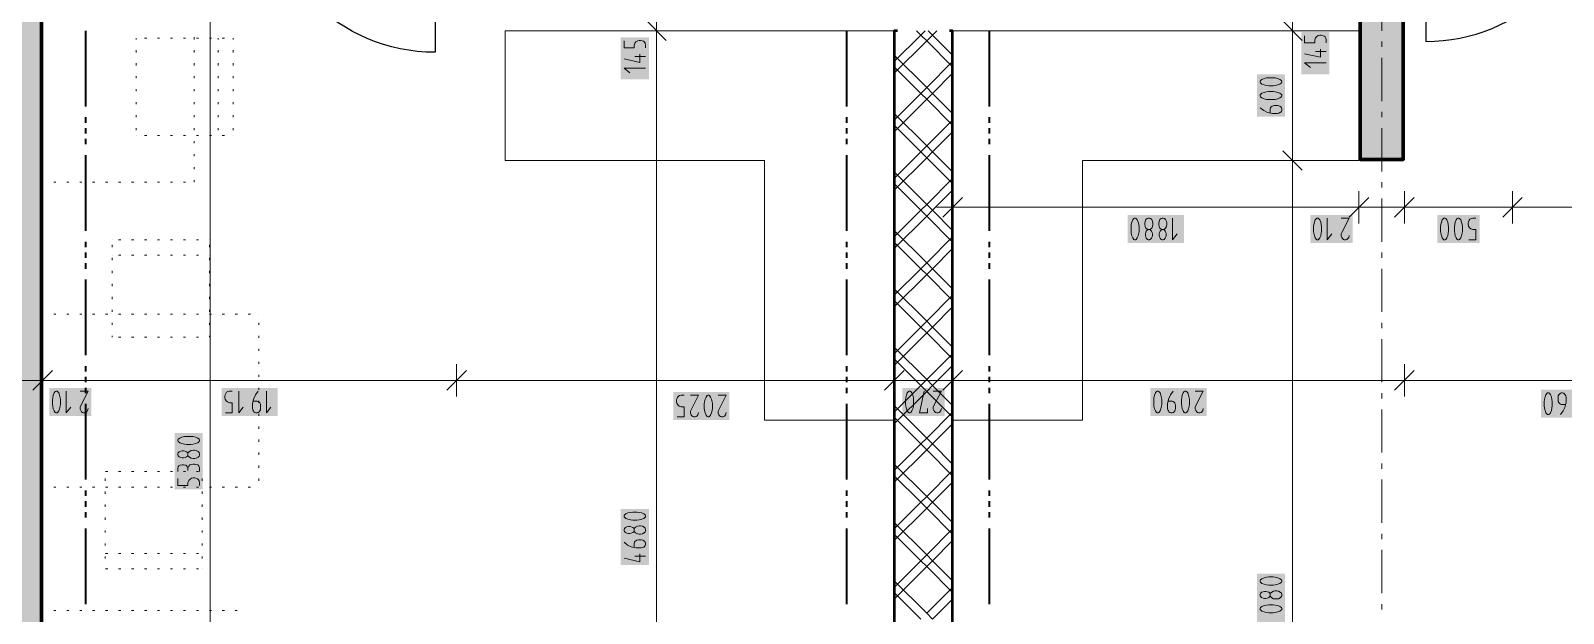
# Model space of a CAD drawing. Header units: millimetres. Extents: x 0 to 594, y 0 to 420.
# Drawn here: x 415.9 to 488.6, y 162.3 to 189.9 of the extents above; entities that cross this region are included whole.
import ezdxf

# ---------------------------------------------------------------- set-up
doc = ezdxf.new("R2010")
doc.units = ezdxf.units.MM
doc.header["$LTSCALE"] = 8
for name, color, linetype in [('PDF_Dvere', 7, 'Continuous'), ('PDF_Koty delkove', 7, 'Continuous'), ('PDF_Kuchyne', 7, 'Continuous'), ('PDF_Nabytek', 7, 'Continuous'), ('PDF_Osy hlavni', 7, 'Continuous'), ('PDF_Pozarni useky', 7, 'Continuous'), ('PDF_Steny akusticke', 7, 'Continuous'), ('PDF_Steny obvodove nosne', 7, 'Continuous')]:
    doc.layers.add(name, color=color, linetype=linetype)

msp = doc.modelspace()

# ---------------------------------------------------------------- hatches: boundary and pattern name
at = {"layer": 'PDF_Steny obvodove nosne', "true_color": 0xc0c0c0, "transparency": 33554559}
h = msp.add_hatch(color=9, dxfattribs=at)
h.paths.add_polyline_path([(478.986, 228.171), (478.986, 207.825), (481.036, 207.825), (481.036, 221.611), (481.035, 221.611), (481.035, 223.661), (481.036, 223.661), (481.036, 228.171)], flags=0)
h.paths.add_polyline_path([(478.986, 199.625), (478.986, 183.84), (481.036, 183.84), (481.036, 199.625)], flags=0)

# ---------------------------------------------------------------- linework, layer by layer
at = {"layer": 'PDF_Dvere', "lineweight": 25}
for points in [[(434.666, 197.114), (435.117, 197.114), (435.117, 188.914, -0.414213), (426.917, 197.114), (427.748, 197.114)], [(482.112, 197.626), (482.112, 189.426, 0.414214), (490.312, 197.626), (490.272, 197.626)]]:
    msp.add_lwpolyline(points, format="xyb", dxfattribs=at)
at = {"layer": 'PDF_Koty delkove', "lineweight": 18}
for points in [[(424.462, 141.969), (424.462, 175.401), (424.462, 195.307), (424.462, 197.114), (424.462, 198.6), (424.462, 222.482), (424.462, 225.25), (424.462, 228.325), (424.462, 243.7), (424.462, 246.775), (424.462, 249.542), (424.462, 273.425), (424.462, 274.911), (424.462, 330.055)], [(475.786, 138.074), (475.786, 141.969), (475.786, 142.597), (475.786, 156.704), (475.786, 175.381), (475.786, 181.641), (475.786, 183.789), (475.786, 189.939), (475.786, 191.425), (475.786, 192.307), (475.786, 198.6), (475.786, 201.344), (475.786, 206.167), (475.786, 211.601), (475.786, 216.087), (475.786, 217.306), (475.786, 224.02), (475.786, 225.557), (475.786, 228.325), (475.786, 236.012)], [(445.619, 141.969), (445.619, 189.939), (445.619, 191.425), (445.619, 198.6), (445.619, 224.02), (445.619, 225.557), (445.619, 228.325)], [(446.081, 189.478), (445.158, 190.4)], [(476.247, 189.478), (475.324, 190.4)], [(476.356, 189.695), (476.356, 189.367), (476.834, 189.367), (476.834, 189.504), (476.869, 189.599), (476.92, 189.654), (477.005, 189.709), (477.073, 189.722), (477.141, 189.722), (477.21, 189.709), (477.278, 189.681), (477.329, 189.64), (477.364, 189.586), (477.381, 189.504), (477.381, 189.367)], [(444.082, 189.451), (444.082, 189.122), (444.56, 189.122), (444.56, 189.26), (444.594, 189.355), (444.646, 189.41), (444.731, 189.464), (444.798, 189.478), (444.867, 189.478), (444.936, 189.464), (445.003, 189.437), (445.055, 189.396), (445.089, 189.342), (445.107, 189.26), (445.107, 189.122)], [(477.107, 189.065), (477.107, 188.682), (476.356, 188.847)], [(444.833, 188.821), (444.833, 188.437), (444.082, 188.603)], [(445.107, 188.712), (444.594, 188.712)], [(477.381, 188.408), (476.356, 188.408), (476.629, 188.19)], [(477.381, 188.956), (476.869, 188.956)], [(445.107, 188.164), (444.082, 188.164), (444.355, 187.945)], [(474.862, 187.056), (474.657, 187.056), (474.556, 187.042), (474.436, 187.015), (474.333, 186.974), (474.264, 186.92), (474.248, 186.892), (474.248, 186.837), (474.264, 186.81), (474.333, 186.755), (474.436, 186.714), (474.556, 186.686), (474.657, 186.672), (474.862, 186.672), (474.965, 186.686), (475.084, 186.714), (475.187, 186.755), (475.256, 186.81)], [(475.256, 186.81), (475.273, 186.837), (475.273, 186.892), (475.256, 186.92), (475.187, 186.974), (475.084, 187.015), (474.965, 187.042), (474.862, 187.056)], [(474.726, 186.043), (474.726, 186.235), (474.743, 186.29), (474.777, 186.331), (474.812, 186.358), (474.862, 186.385), (474.931, 186.399), (475.067, 186.399), (475.136, 186.385), (475.187, 186.358), (475.221, 186.331), (475.256, 186.29), (475.273, 186.235), (475.273, 186.18), (475.256, 186.125), (475.221, 186.084), (475.187, 186.057), (475.136, 186.029), (475.067, 186.015), (474.828, 186.015), (474.589, 186.07), (474.418, 186.152), (474.248, 186.29)], [(476.247, 183.328), (475.324, 184.25)], [(476.554, 183.789), (475.786, 183.789), (475.017, 183.789)], [(460.126, 182.034), (459.204, 181.111)], [(459.665, 182.341), (459.665, 181.572), (459.665, 180.804)], [(479.396, 182.034), (478.474, 181.111)], [(478.935, 182.341), (478.935, 181.572), (478.935, 180.804)], [(481.549, 182.034), (480.626, 181.111)], [(481.087, 182.341), (481.087, 181.572), (481.087, 180.804)], [(486.673, 182.034), (485.75, 181.111)], [(486.212, 182.341), (486.212, 181.572), (486.212, 180.804)], [(459.665, 181.572), (458.896, 181.572)], [(514.707, 181.572), (512.162, 181.572), (509.326, 181.572), (503.945, 181.572), (501.177, 181.572), (486.212, 181.572), (481.087, 181.572), (478.935, 181.572), (459.665, 181.572)], [(468.123, 180.649), (468.123, 180.444), (468.137, 180.342), (468.164, 180.222), (468.205, 180.12), (468.259, 180.051), (468.287, 180.035), (468.341, 180.035), (468.369, 180.051), (468.423, 180.12), (468.464, 180.222), (468.492, 180.342), (468.506, 180.444), (468.506, 180.649), (468.492, 180.751), (468.464, 180.871), (468.423, 180.974), (468.369, 181.042), (468.341, 181.06), (468.287, 181.06), (468.259, 181.042)], [(468.259, 181.042), (468.205, 180.974), (468.164, 180.871), (468.137, 180.751), (468.123, 180.649)], [(469.149, 180.666), (469.163, 180.751), (469.163, 180.82), (469.149, 180.905), (469.108, 180.991), (469.053, 181.042), (468.998, 181.06), (468.944, 181.06), (468.889, 181.042), (468.834, 180.991), (468.794, 180.905), (468.78, 180.82)], [(470.094, 181.06), (470.094, 180.035), (470.312, 180.307)], [(477.433, 181.06), (477.433, 180.035), (477.652, 180.307)], [(478.09, 181.06), (478.474, 181.06), (478.117, 180.376), (478.09, 180.307), (478.09, 180.205), (478.117, 180.137), (478.158, 180.086), (478.199, 180.051), (478.254, 180.035), (478.309, 180.035), (478.364, 180.051), (478.405, 180.086), (478.446, 180.137), (478.474, 180.239)], [(483.184, 180.649), (483.17, 180.751), (483.142, 180.871), (483.101, 180.974), (483.047, 181.042), (483.019, 181.06), (482.965, 181.06), (482.937, 181.042), (482.883, 180.974), (482.842, 180.871), (482.815, 180.751), (482.801, 180.649)], [(484.47, 180.035), (484.47, 180.512), (484.333, 180.512), (484.238, 180.547), (484.183, 180.599), (484.129, 180.684), (484.115, 180.751), (484.115, 180.82), (484.129, 180.889), (484.156, 180.956), (484.197, 181.008), (484.251, 181.042), (484.333, 181.06), (484.47, 181.06)], [(468.78, 180.82), (468.78, 180.751), (468.794, 180.666), (468.834, 180.581), (468.889, 180.53), (468.916, 180.512), (469.026, 180.512), (469.053, 180.53), (469.108, 180.581), (469.149, 180.666)], [(469.026, 180.512), (469.053, 180.495), (469.094, 180.444), (469.121, 180.376), (469.135, 180.307), (469.135, 180.239), (469.121, 180.171), (469.094, 180.102), (469.039, 180.051), (468.998, 180.035), (468.944, 180.035), (468.903, 180.051), (468.848, 180.102), (468.821, 180.171), (468.807, 180.239), (468.807, 180.307), (468.821, 180.376), (468.848, 180.444), (468.889, 180.495), (468.916, 180.512)], [(469.683, 180.512), (469.71, 180.495), (469.751, 180.444), (469.778, 180.376), (469.792, 180.307), (469.792, 180.239), (469.778, 180.171), (469.751, 180.102), (469.696, 180.051), (469.655, 180.035), (469.601, 180.035), (469.56, 180.051), (469.505, 180.102), (469.478, 180.171), (469.464, 180.239), (469.464, 180.307), (469.478, 180.376), (469.505, 180.444), (469.546, 180.495), (469.573, 180.512)], [(482.801, 180.649), (482.801, 180.444), (482.815, 180.342), (482.842, 180.222), (482.883, 180.12), (482.937, 180.051), (482.965, 180.035), (483.019, 180.035), (483.047, 180.051), (483.101, 180.12), (483.142, 180.222), (483.17, 180.342), (483.184, 180.444), (483.184, 180.649)], [(484.142, 180.035), (484.47, 180.035)], [(416.974, 173.834), (416.052, 172.912)], [(416.513, 174.142), (416.513, 173.373), (416.513, 172.604)], [(436.603, 173.834), (435.68, 172.912)], [(436.142, 174.142), (436.142, 173.373), (436.142, 172.604)], [(457.359, 173.834), (456.436, 172.912)], [(456.898, 174.142), (456.898, 173.373), (456.898, 172.604)], [(460.126, 173.834), (459.204, 172.912)], [(459.665, 174.142), (459.665, 173.373), (459.665, 172.604)], [(481.549, 173.834), (480.626, 172.912)], [(481.087, 174.142), (481.087, 173.373), (481.087, 172.604)], [(545.764, 173.373), (530.717, 173.373), (514.707, 173.373), (503.945, 173.373), (501.177, 173.373), (481.087, 173.373), (459.665, 173.373), (456.898, 173.373), (436.142, 173.373), (416.513, 173.373), (414.361, 173.373)], [(417.22, 172.843), (417.192, 172.861), (417.138, 172.861), (417.11, 172.843), (417.056, 172.775), (417.015, 172.672), (416.988, 172.552), (416.974, 172.45)], [(416.974, 172.45), (416.974, 172.245), (416.988, 172.143), (417.015, 172.023), (417.056, 171.921), (417.11, 171.852), (417.138, 171.836), (417.192, 171.836), (417.22, 171.852), (417.275, 171.921), (417.316, 172.023), (417.344, 172.143), (417.358, 172.245), (417.358, 172.45), (417.344, 172.552), (417.316, 172.672), (417.275, 172.775), (417.22, 172.843)], [(417.631, 172.861), (417.631, 171.836), (417.85, 172.108)], [(418.288, 172.861), (418.672, 172.861), (418.315, 172.177), (418.288, 172.108), (418.288, 172.006), (418.315, 171.938), (418.356, 171.887), (418.397, 171.852), (418.452, 171.836), (418.507, 171.836), (418.562, 171.852), (418.603, 171.887), (418.644, 171.938), (418.672, 172.04)], [(425.177, 171.836), (425.505, 171.836), (425.505, 172.313), (425.368, 172.313), (425.273, 172.348), (425.218, 172.4), (425.164, 172.485), (425.15, 172.552), (425.15, 172.621), (425.164, 172.69), (425.191, 172.757), (425.232, 172.808), (425.286, 172.843), (425.368, 172.861), (425.505, 172.861)], [(425.807, 172.861), (425.807, 171.836), (426.025, 172.108)], [(426.737, 172.861), (426.6, 172.69), (426.518, 172.518), (426.464, 172.28), (426.464, 172.04), (426.478, 171.972), (426.505, 171.921), (426.532, 171.887), (426.573, 171.852), (426.628, 171.836), (426.682, 171.836), (426.737, 171.852), (426.778, 171.887), (426.806, 171.921), (426.834, 171.972), (426.847, 172.04), (426.847, 172.177), (426.834, 172.245), (426.806, 172.313), (426.737, 172.365), (426.682, 172.382), (426.491, 172.382)], [(427.121, 172.861), (427.121, 171.836), (427.339, 172.108)], [(446.6, 171.641), (446.928, 171.641), (446.928, 172.119), (446.791, 172.119), (446.696, 172.154), (446.641, 172.205), (446.587, 172.29), (446.573, 172.358), (446.573, 172.427), (446.587, 172.495), (446.614, 172.563), (446.655, 172.614), (446.709, 172.649), (446.791, 172.666), (446.928, 172.666)], [(447.23, 172.666), (447.613, 172.666), (447.257, 171.983), (447.23, 171.914), (447.23, 171.812), (447.257, 171.744), (447.298, 171.693), (447.339, 171.658), (447.394, 171.641), (447.448, 171.641), (447.503, 171.658), (447.544, 171.693), (447.585, 171.744), (447.613, 171.845)], [(447.887, 172.255), (447.887, 172.05), (447.901, 171.949), (447.928, 171.829), (447.969, 171.727), (448.023, 171.658), (448.051, 171.641), (448.105, 171.641), (448.133, 171.658), (448.187, 171.727), (448.228, 171.829), (448.256, 171.949), (448.27, 172.05), (448.27, 172.255), (448.256, 172.358), (448.228, 172.478), (448.187, 172.58), (448.133, 172.649), (448.105, 172.666), (448.051, 172.666), (448.023, 172.649), (447.969, 172.58), (447.928, 172.478)], [(447.928, 172.478), (447.901, 172.358), (447.887, 172.255)], [(448.544, 172.666), (448.927, 172.666), (448.571, 171.983), (448.544, 171.914), (448.544, 171.812), (448.571, 171.744), (448.612, 171.693), (448.653, 171.658), (448.708, 171.641), (448.762, 171.641), (448.817, 171.658), (448.858, 171.693), (448.899, 171.744), (448.927, 171.845)], [(457.733, 171.921), (457.774, 172.023), (457.802, 172.143), (457.816, 172.245), (457.816, 172.45), (457.802, 172.552), (457.774, 172.672), (457.733, 172.775), (457.679, 172.843), (457.651, 172.861), (457.597, 172.861), (457.569, 172.843), (457.515, 172.775), (457.473, 172.672), (457.446, 172.552), (457.432, 172.45)], [(457.432, 172.45), (457.432, 172.245), (457.446, 172.143), (457.473, 172.023), (457.515, 171.921), (457.569, 171.852), (457.597, 171.836), (457.651, 171.836), (457.679, 171.852), (457.733, 171.921)], [(458.473, 172.04), (458.473, 171.836), (458.089, 171.836), (458.308, 172.861)], [(458.747, 172.861), (459.13, 172.861), (458.774, 172.177), (458.747, 172.108), (458.747, 172.006), (458.774, 171.938), (458.815, 171.887), (458.856, 171.852), (458.911, 171.836), (458.965, 171.836), (459.02, 171.852), (459.061, 171.887), (459.102, 171.938), (459.13, 172.04)], [(470.129, 172.861), (469.992, 172.69), (469.91, 172.518), (469.856, 172.28), (469.856, 172.04), (469.87, 171.972), (469.897, 171.921), (469.924, 171.887), (469.965, 171.852), (470.02, 171.836), (470.074, 171.836), (470.129, 171.852), (470.17, 171.887), (470.198, 171.921), (470.225, 171.972), (470.239, 172.04), (470.239, 172.177), (470.225, 172.245), (470.198, 172.313), (470.129, 172.365), (470.074, 172.382)], [(470.074, 172.382), (469.883, 172.382)], [(471.17, 172.861), (471.553, 172.861), (471.197, 172.177), (471.17, 172.108), (471.17, 172.006), (471.197, 171.938), (471.238, 171.887), (471.279, 171.852), (471.334, 171.836), (471.388, 171.836), (471.443, 171.852), (471.484, 171.887), (471.526, 171.938), (471.553, 172.04)], [(488.442, 172.282), (488.415, 172.317), (488.388, 172.367), (488.374, 172.435), (488.374, 172.572), (488.388, 172.641), (488.415, 172.692), (488.442, 172.726), (488.483, 172.76), (488.538, 172.778), (488.592, 172.778), (488.647, 172.76), (488.688, 172.726), (488.715, 172.692), (488.743, 172.641), (488.757, 172.572), (488.757, 172.333), (488.702, 172.094), (488.62, 171.923), (488.483, 171.753)], [(488.729, 172.231), (488.538, 172.231), (488.483, 172.248), (488.442, 172.282)], [(422.941, 169.803), (422.924, 169.844), (422.924, 169.898), (422.941, 169.939), (422.992, 169.994), (423.061, 170.021), (423.128, 170.035), (423.197, 170.035), (423.266, 170.021), (423.333, 169.994), (423.385, 169.953), (423.402, 169.926)], [(422.924, 169.049), (422.924, 169.214), (422.941, 169.269), (422.976, 169.323), (423.027, 169.351), (423.128, 169.378), (423.197, 169.378), (423.299, 169.351), (423.368, 169.296), (423.402, 169.214), (423.402, 169.104)], [(423.402, 169.816), (423.385, 169.789), (423.333, 169.747), (423.266, 169.72), (423.197, 169.706), (423.128, 169.706), (423.061, 169.72), (422.992, 169.747), (422.941, 169.803)], [(423.949, 169.049), (423.949, 169.241), (423.914, 169.309), (423.863, 169.364), (423.778, 169.391), (423.709, 169.405), (423.641, 169.405), (423.556, 169.391), (423.488, 169.364), (423.437, 169.309), (423.402, 169.214)], [(422.924, 168.721), (422.924, 168.392), (423.402, 168.392), (423.402, 168.529), (423.437, 168.625), (423.488, 168.68), (423.573, 168.734), (423.641, 168.748), (423.709, 168.748), (423.778, 168.734), (423.846, 168.707), (423.897, 168.666), (423.932, 168.612)], [(423.932, 168.612), (423.949, 168.529), (423.949, 168.392)], [(444.696, 167.132), (444.491, 167.132), (444.389, 167.118), (444.269, 167.091), (444.167, 167.05), (444.098, 166.995), (444.082, 166.967), (444.082, 166.913), (444.098, 166.885), (444.167, 166.831), (444.269, 166.79), (444.389, 166.762), (444.491, 166.748), (444.696, 166.748)], [(444.56, 166.228), (444.542, 166.201), (444.491, 166.16), (444.423, 166.133), (444.355, 166.119), (444.286, 166.119), (444.218, 166.133), (444.15, 166.16), (444.098, 166.215), (444.082, 166.256), (444.082, 166.31), (444.098, 166.351), (444.15, 166.406), (444.218, 166.434), (444.286, 166.448), (444.355, 166.448), (444.423, 166.434), (444.491, 166.406), (444.542, 166.365), (444.56, 166.338)], [(444.713, 166.461), (444.628, 166.42), (444.577, 166.365), (444.56, 166.338), (444.56, 166.228), (444.577, 166.201), (444.628, 166.146), (444.713, 166.105), (444.798, 166.091), (444.867, 166.091), (444.952, 166.105), (445.038, 166.146), (445.089, 166.201), (445.107, 166.256), (445.107, 166.31), (445.089, 166.365), (445.038, 166.42), (444.952, 166.461), (444.867, 166.475)], [(444.696, 166.748), (444.798, 166.762), (444.918, 166.79), (445.021, 166.831), (445.089, 166.885), (445.107, 166.913), (445.107, 166.967), (445.089, 166.995), (445.021, 167.05), (444.918, 167.091), (444.798, 167.118), (444.696, 167.132)], [(444.867, 166.475), (444.798, 166.475), (444.713, 166.461)], [(444.56, 165.462), (444.56, 165.653), (444.577, 165.708), (444.611, 165.749), (444.646, 165.777), (444.696, 165.804), (444.765, 165.818), (444.901, 165.818), (444.97, 165.804), (445.021, 165.777), (445.055, 165.749), (445.089, 165.708), (445.107, 165.653), (445.107, 165.599), (445.089, 165.544), (445.055, 165.503), (445.021, 165.476), (444.97, 165.448), (444.901, 165.434), (444.662, 165.434), (444.423, 165.489), (444.252, 165.571), (444.082, 165.708)], [(444.833, 165.161), (444.833, 164.777), (444.082, 164.942)], [(445.107, 165.051), (444.594, 165.051)], [(474.862, 164.057), (474.657, 164.057), (474.556, 164.043), (474.436, 164.016), (474.333, 163.975), (474.264, 163.92), (474.248, 163.892), (474.248, 163.838), (474.264, 163.81), (474.333, 163.756), (474.436, 163.715), (474.556, 163.687), (474.657, 163.673), (474.862, 163.673)], [(474.862, 163.673), (474.965, 163.687), (475.084, 163.715), (475.187, 163.756), (475.256, 163.81), (475.273, 163.838), (475.273, 163.892), (475.256, 163.92), (475.187, 163.975), (475.084, 164.016), (474.965, 164.043), (474.862, 164.057)], [(474.726, 163.153), (474.708, 163.126), (474.657, 163.085), (474.589, 163.058), (474.521, 163.044), (474.452, 163.044), (474.384, 163.058), (474.316, 163.085), (474.264, 163.14), (474.248, 163.181), (474.248, 163.235), (474.264, 163.276), (474.316, 163.332), (474.384, 163.359), (474.452, 163.373), (474.521, 163.373), (474.589, 163.359), (474.657, 163.332), (474.708, 163.29), (474.726, 163.263)], [(474.879, 163.386), (474.794, 163.345), (474.743, 163.29), (474.726, 163.263), (474.726, 163.153), (474.743, 163.126), (474.794, 163.071), (474.879, 163.03), (474.965, 163.016), (475.033, 163.016), (475.118, 163.03), (475.204, 163.071), (475.256, 163.126), (475.273, 163.181), (475.273, 163.235), (475.256, 163.29), (475.204, 163.345), (475.118, 163.386), (475.033, 163.4)], [(475.033, 163.4), (474.965, 163.4), (474.879, 163.386)]]:
    msp.add_lwpolyline(points, dxfattribs=at)
for points in [[(474.862, 187.713), (474.657, 187.713), (474.556, 187.699), (474.436, 187.672), (474.333, 187.631), (474.264, 187.577), (474.248, 187.549), (474.248, 187.495), (474.264, 187.467), (474.333, 187.412), (474.436, 187.371), (474.556, 187.343), (474.657, 187.329), (474.862, 187.329), (474.965, 187.343), (475.084, 187.371), (475.187, 187.412), (475.256, 187.467), (475.273, 187.495), (475.273, 187.549), (475.256, 187.577), (475.187, 187.631), (475.084, 187.672), (474.965, 187.699)], [(469.437, 180.82), (469.437, 180.751), (469.451, 180.666), (469.491, 180.581), (469.546, 180.53), (469.573, 180.512), (469.683, 180.512), (469.71, 180.53), (469.765, 180.581), (469.806, 180.666), (469.82, 180.751), (469.82, 180.82), (469.806, 180.905), (469.765, 180.991), (469.71, 181.042), (469.655, 181.06), (469.601, 181.06), (469.546, 181.042), (469.491, 180.991), (469.451, 180.905)], [(476.776, 180.649), (476.776, 180.444), (476.79, 180.342), (476.817, 180.222), (476.858, 180.12), (476.912, 180.051), (476.94, 180.035), (476.995, 180.035), (477.022, 180.051), (477.077, 180.12), (477.118, 180.222), (477.146, 180.342), (477.16, 180.444), (477.16, 180.649), (477.146, 180.751), (477.118, 180.871), (477.077, 180.974), (477.022, 181.042), (476.995, 181.06), (476.94, 181.06), (476.912, 181.042), (476.858, 180.974), (476.817, 180.871), (476.79, 180.751)], [(483.458, 180.649), (483.458, 180.444), (483.472, 180.342), (483.499, 180.222), (483.54, 180.12), (483.594, 180.051), (483.622, 180.035), (483.676, 180.035), (483.704, 180.051), (483.758, 180.12), (483.799, 180.222), (483.827, 180.342), (483.841, 180.444), (483.841, 180.649), (483.827, 180.751), (483.799, 180.871), (483.758, 180.974), (483.704, 181.042), (483.676, 181.06), (483.622, 181.06), (483.594, 181.042), (483.54, 180.974), (483.499, 180.871), (483.472, 180.751)], [(469.199, 172.45), (469.199, 172.245), (469.213, 172.143), (469.24, 172.023), (469.281, 171.921), (469.335, 171.852), (469.363, 171.836), (469.417, 171.836), (469.445, 171.852), (469.499, 171.921), (469.54, 172.023), (469.568, 172.143), (469.582, 172.245), (469.582, 172.45), (469.568, 172.552), (469.54, 172.672), (469.499, 172.775), (469.445, 172.843), (469.417, 172.861), (469.363, 172.861), (469.335, 172.843), (469.281, 172.775), (469.24, 172.672), (469.213, 172.552)], [(470.513, 172.45), (470.513, 172.245), (470.527, 172.143), (470.554, 172.023), (470.595, 171.921), (470.649, 171.852), (470.677, 171.836), (470.731, 171.836), (470.759, 171.852), (470.813, 171.921), (470.855, 172.023), (470.882, 172.143), (470.896, 172.245), (470.896, 172.45), (470.882, 172.552), (470.855, 172.672), (470.813, 172.775), (470.759, 172.843), (470.731, 172.861), (470.677, 172.861), (470.649, 172.843), (470.595, 172.775), (470.554, 172.672), (470.527, 172.552)], [(487.717, 172.367), (487.717, 172.162), (487.731, 172.06), (487.758, 171.94), (487.799, 171.838), (487.853, 171.769), (487.881, 171.753), (487.935, 171.753), (487.963, 171.769), (488.017, 171.838), (488.058, 171.94), (488.086, 172.06), (488.1, 172.162), (488.1, 172.367), (488.086, 172.469), (488.058, 172.589), (488.017, 172.692), (487.963, 172.76), (487.935, 172.778), (487.881, 172.778), (487.853, 172.76), (487.799, 172.692), (487.758, 172.589), (487.731, 172.469)], [(423.538, 170.719), (423.333, 170.719), (423.232, 170.705), (423.112, 170.678), (423.009, 170.637), (422.941, 170.583), (422.924, 170.555), (422.924, 170.501), (422.941, 170.473), (423.009, 170.419), (423.112, 170.377), (423.232, 170.35), (423.333, 170.336), (423.538, 170.336), (423.641, 170.35), (423.761, 170.377), (423.863, 170.419), (423.932, 170.473), (423.949, 170.501), (423.949, 170.555), (423.932, 170.583), (423.863, 170.637), (423.761, 170.678), (423.641, 170.705)], [(423.709, 170.062), (423.641, 170.062), (423.556, 170.048), (423.471, 170.008), (423.419, 169.953), (423.402, 169.926), (423.402, 169.816), (423.419, 169.789), (423.471, 169.734), (423.556, 169.692), (423.641, 169.678), (423.709, 169.678), (423.795, 169.692), (423.881, 169.734), (423.932, 169.789), (423.949, 169.844), (423.949, 169.898), (423.932, 169.953), (423.881, 170.008), (423.795, 170.048)], [(474.862, 162.743), (474.657, 162.743), (474.556, 162.729), (474.436, 162.702), (474.333, 162.66), (474.264, 162.606), (474.248, 162.578), (474.248, 162.524), (474.264, 162.496), (474.333, 162.442), (474.436, 162.401), (474.556, 162.373), (474.657, 162.359), (474.862, 162.359), (474.965, 162.373), (475.084, 162.401), (475.187, 162.442), (475.256, 162.496), (475.273, 162.524), (475.273, 162.578), (475.256, 162.606), (475.187, 162.66), (475.084, 162.702), (474.965, 162.729)]]:
    msp.add_lwpolyline(points, close=True, dxfattribs=at)
at = {"layer": 'PDF_Koty delkove', "color": 7, "lineweight": 18, "true_color": 0xffffff, "transparency": 33554559}
for points in [[(477.535, 187.871), (477.535, 189.876), (476.202, 187.871), (476.202, 189.876)], [(445.261, 187.627), (445.261, 189.631), (443.928, 187.627), (443.928, 189.631)], [(475.427, 185.862), (475.427, 187.866), (474.094, 185.862), (474.094, 187.866)], [(470.631, 181.214), (467.969, 181.214), (470.631, 179.881), (467.969, 179.881)], [(478.627, 181.214), (476.623, 181.214), (478.627, 179.881), (476.623, 179.881)], [(484.652, 181.214), (482.647, 181.214), (484.652, 179.881), (482.647, 179.881)], [(418.825, 173.014), (416.821, 173.014), (418.825, 171.682), (416.821, 171.682)], [(427.658, 173.014), (424.996, 173.014), (427.658, 171.682), (424.996, 171.682)], [(459.284, 173.014), (457.279, 173.014), (459.284, 171.682), (457.279, 171.682)], [(471.707, 173.014), (469.045, 173.014), (471.707, 171.682), (469.045, 171.682)], [(449.081, 172.82), (446.419, 172.82), (449.081, 171.488), (446.419, 171.488)], [(490.225, 172.932), (487.563, 172.932), (490.225, 171.599), (487.563, 171.599)], [(424.103, 168.211), (424.103, 170.873), (422.771, 168.211), (422.771, 170.873)], [(445.261, 164.623), (445.261, 167.285), (443.928, 164.623), (443.928, 167.285)], [(475.427, 161.548), (475.427, 164.21), (474.094, 161.548), (474.094, 164.21)]]:
    msp.add_solid(points, dxfattribs=at)
at = {"layer": 'PDF_Kuchyne', "lineweight": 13}
for points in [[(438.448, 183.789), (438.448, 189.939), (456.898, 189.939), (456.898, 183.789)], [(450.748, 183.789), (438.448, 183.789)], [(450.748, 183.789), (450.748, 171.489), (456.898, 171.489), (456.898, 183.789)]]:
    msp.add_lwpolyline(points, dxfattribs=at)
msp.add_lwpolyline([(459.665, 189.939), (459.665, 183.789), (459.665, 171.489), (465.815, 171.489), (465.815, 183.789), (478.935, 183.789), (478.935, 189.939)], close=True, dxfattribs=at)
at = {"layer": 'PDF_Nabytek', "lineweight": 13}
for points in [[(416.513, 189.527), (416.513, 189.629)], [(416.513, 188.912), (416.513, 189.014)], [(420.938, 189.58), (420.938, 189.58)], [(420.938, 189.527), (420.938, 189.58)], [(420.938, 189.58), (420.938, 189.58)], [(420.938, 188.912), (420.938, 189.014)], [(421.444, 189.58), (421.341, 189.58)], [(422.059, 189.58), (421.956, 189.58)], [(422.674, 189.58), (422.571, 189.58)], [(423.289, 189.58), (423.186, 189.58)], [(423.688, 189.527), (423.688, 189.629)], [(423.688, 188.912), (423.688, 189.014)], [(423.904, 189.58), (423.801, 189.58)], [(424.519, 189.58), (424.416, 189.58)], [(424.833, 189.527), (424.833, 189.58)], [(424.833, 189.58), (424.833, 189.58)], [(424.833, 188.912), (424.833, 189.014)], [(425.134, 189.58), (425.031, 189.58)], [(425.551, 189.527), (425.551, 189.58)], [(425.551, 189.58), (425.551, 189.58)], [(425.551, 189.58), (425.551, 189.58)], [(425.551, 188.912), (425.551, 189.014)], [(416.513, 188.297), (416.513, 188.399)], [(420.938, 188.297), (420.938, 188.399)], [(423.688, 188.297), (423.688, 188.399)], [(424.833, 188.297), (424.833, 188.399)], [(425.551, 188.297), (425.551, 188.399)], [(416.513, 187.682), (416.513, 187.784)], [(420.938, 187.682), (420.938, 187.784)], [(423.688, 187.682), (423.688, 187.784)], [(424.833, 187.682), (424.833, 187.784)], [(425.551, 187.682), (425.551, 187.784)], [(416.513, 187.067), (416.513, 187.169)], [(420.938, 187.067), (420.938, 187.169)], [(423.688, 187.067), (423.688, 187.169)], [(424.833, 187.067), (424.833, 187.169)], [(425.551, 187.067), (425.551, 187.169)], [(416.513, 186.452), (416.513, 186.554)], [(420.938, 186.452), (420.938, 186.554)], [(423.688, 186.452), (423.688, 186.554)], [(424.833, 186.452), (424.833, 186.554)], [(425.551, 186.452), (425.551, 186.554)], [(416.513, 185.837), (416.513, 185.939)], [(420.938, 185.837), (420.938, 185.939)], [(423.688, 185.837), (423.688, 185.939)], [(424.833, 185.837), (424.833, 185.939)], [(425.551, 185.837), (425.551, 185.939)], [(416.513, 185.222), (416.513, 185.324)], [(416.513, 184.607), (416.513, 184.709)], [(420.938, 185.222), (420.938, 185.324)], [(420.938, 184.968), (420.938, 184.968)], [(420.938, 184.968), (420.938, 184.968)], [(421.444, 184.968), (421.341, 184.968)], [(422.059, 184.968), (421.956, 184.968)], [(422.674, 184.968), (422.571, 184.968)], [(423.289, 184.968), (423.186, 184.968)], [(423.688, 185.222), (423.688, 185.324)], [(423.688, 184.607), (423.688, 184.709)], [(423.904, 184.968), (423.801, 184.968)], [(424.519, 184.968), (424.416, 184.968)], [(424.833, 185.222), (424.833, 185.324)], [(424.833, 184.968), (424.833, 184.968)], [(425.134, 184.968), (425.031, 184.968)], [(425.551, 185.222), (425.551, 185.324)], [(425.551, 184.968), (425.551, 184.968)], [(425.551, 184.968), (425.551, 184.968)], [(416.513, 183.992), (416.513, 184.094)], [(423.688, 183.992), (423.688, 184.094)], [(416.513, 183.377), (416.513, 183.479)], [(423.688, 183.377), (423.688, 183.479)], [(416.524, 182.764), (416.513, 182.764), (416.513, 182.864)], [(416.513, 182.764), (416.513, 182.764)], [(417.139, 182.764), (417.036, 182.764)], [(417.754, 182.764), (417.651, 182.764)], [(418.369, 182.764), (418.266, 182.764)], [(418.984, 182.764), (418.881, 182.764)], [(419.599, 182.764), (419.496, 182.764)], [(420.214, 182.764), (420.111, 182.764)], [(420.829, 182.764), (420.726, 182.764)], [(421.444, 182.764), (421.341, 182.764)], [(422.059, 182.764), (421.956, 182.764)], [(422.674, 182.764), (422.571, 182.764)], [(423.289, 182.764), (423.186, 182.764)], [(423.688, 182.764), (423.688, 182.864)], [(423.688, 182.764), (423.688, 182.764)], [(423.688, 182.764), (423.688, 182.764)], [(419.805, 180.027), (419.805, 180.027)], [(419.805, 180.027), (419.805, 180.027)], [(419.805, 179.687), (419.805, 179.789)], [(420.214, 180.027), (420.111, 180.027)], [(420.829, 180.027), (420.726, 180.027)], [(421.444, 180.027), (421.341, 180.027)], [(422.059, 180.027), (421.956, 180.027)], [(422.674, 180.027), (422.571, 180.027)], [(423.289, 180.027), (423.186, 180.027)], [(423.904, 180.027), (423.801, 180.027)], [(424.417, 180.027), (424.416, 180.027)], [(424.417, 180.027), (424.417, 180.027)], [(424.417, 180.027), (424.417, 180.027)], [(424.417, 179.687), (424.417, 179.789)], [(419.805, 179.31), (419.805, 179.31)], [(419.805, 179.072), (419.805, 179.174)], [(420.214, 179.31), (420.111, 179.31)], [(420.829, 179.31), (420.726, 179.31)], [(421.444, 179.31), (421.341, 179.31)], [(422.059, 179.31), (421.956, 179.31)], [(422.674, 179.31), (422.571, 179.31)], [(423.289, 179.31), (423.186, 179.31)], [(423.904, 179.31), (423.801, 179.31)], [(424.417, 179.31), (424.416, 179.31)], [(424.417, 179.31), (424.417, 179.31)], [(424.417, 179.072), (424.417, 179.174)], [(419.805, 178.457), (419.805, 178.559)], [(424.417, 178.457), (424.417, 178.559)], [(419.805, 177.842), (419.805, 177.944)], [(424.417, 177.842), (424.417, 177.944)], [(419.805, 177.227), (419.805, 177.329)], [(419.805, 176.612), (419.805, 176.714)], [(424.417, 177.227), (424.417, 177.329)], [(424.417, 176.612), (424.417, 176.714)], [(416.513, 176.512), (416.513, 176.512)], [(416.524, 176.512), (416.513, 176.512)], [(416.513, 176.512), (416.513, 176.512)], [(416.513, 175.997), (416.513, 176.099)], [(417.139, 176.512), (417.036, 176.512)], [(417.754, 176.512), (417.651, 176.512)], [(418.369, 176.512), (418.266, 176.512)], [(418.984, 176.512), (418.881, 176.512)], [(419.599, 176.512), (419.496, 176.512)], [(419.805, 175.997), (419.805, 176.099)], [(420.214, 176.512), (420.111, 176.512)], [(420.829, 176.512), (420.726, 176.512)], [(421.444, 176.512), (421.341, 176.512)], [(422.059, 176.512), (421.956, 176.512)], [(422.674, 176.512), (422.571, 176.512)], [(423.289, 176.512), (423.186, 176.512)], [(423.904, 176.512), (423.801, 176.512)], [(424.519, 176.512), (424.416, 176.512)], [(424.417, 175.997), (424.417, 176.099)], [(425.134, 176.512), (425.031, 176.512)], [(425.749, 176.512), (425.646, 176.512)], [(426.364, 176.512), (426.261, 176.512)], [(426.763, 176.512), (426.763, 176.512)], [(426.763, 176.512), (426.763, 176.512)], [(426.763, 175.997), (426.763, 176.099)], [(416.513, 175.382), (416.513, 175.484)], [(419.805, 175.415), (419.805, 175.484)], [(419.805, 175.415), (419.805, 175.415)], [(420.214, 175.415), (420.111, 175.415)], [(420.829, 175.415), (420.726, 175.415)], [(421.444, 175.415), (421.341, 175.415)], [(422.059, 175.415), (421.956, 175.415)], [(422.674, 175.415), (422.571, 175.415)], [(423.289, 175.415), (423.186, 175.415)], [(423.904, 175.415), (423.801, 175.415)], [(424.416, 175.415), (424.417, 175.415), (424.417, 175.484)], [(424.417, 175.415), (424.417, 175.415)], [(424.417, 175.415), (424.417, 175.415)], [(426.763, 175.382), (426.763, 175.484)], [(416.513, 174.767), (416.513, 174.869)], [(426.763, 174.767), (426.763, 174.869)], [(416.513, 174.152), (416.513, 174.254)], [(426.763, 174.152), (426.763, 174.254)], [(416.513, 173.537), (416.513, 173.639)], [(416.513, 172.922), (416.513, 173.024)], [(426.763, 173.537), (426.763, 173.639)], [(426.763, 172.922), (426.763, 173.024)], [(416.513, 172.307), (416.513, 172.409)], [(426.763, 172.307), (426.763, 172.409)], [(416.513, 171.692), (416.513, 171.794)], [(426.763, 171.692), (426.763, 171.794)], [(416.513, 171.077), (416.513, 171.179)], [(426.763, 171.077), (426.763, 171.179)], [(416.513, 170.462), (416.513, 170.564)], [(426.763, 170.462), (426.763, 170.564)], [(416.513, 169.847), (416.513, 169.949)], [(426.763, 169.847), (426.763, 169.949)], [(416.513, 169.232), (416.513, 169.334)], [(416.513, 168.617), (416.513, 168.719)], [(419.469, 169.059), (419.469, 169.059)], [(419.469, 169.059), (419.469, 169.059)], [(419.469, 168.617), (419.469, 168.719)], [(419.599, 169.059), (419.496, 169.059)], [(420.214, 169.059), (420.111, 169.059)], [(420.829, 169.059), (420.726, 169.059)], [(421.444, 169.059), (421.341, 169.059)], [(422.059, 169.059), (421.956, 169.059)], [(422.674, 169.059), (422.571, 169.059)], [(423.289, 169.059), (423.186, 169.059)], [(423.904, 169.059), (423.801, 169.059)], [(424.081, 169.059), (424.081, 169.059)], [(424.081, 169.059), (424.081, 169.059)], [(424.081, 168.617), (424.081, 168.719)], [(426.763, 169.232), (426.763, 169.334)], [(426.763, 168.617), (426.763, 168.719)], [(416.524, 168.312), (416.513, 168.312)], [(416.513, 168.312), (416.513, 168.312)], [(416.513, 168.312), (416.513, 168.312)], [(417.139, 168.312), (417.036, 168.312)], [(417.754, 168.312), (417.651, 168.312)], [(418.369, 168.312), (418.266, 168.312)], [(418.984, 168.312), (418.881, 168.312)], [(419.469, 168.002), (419.469, 168.104)], [(419.599, 168.312), (419.496, 168.312)], [(420.214, 168.312), (420.111, 168.312)], [(420.829, 168.312), (420.726, 168.312)], [(421.444, 168.312), (421.341, 168.312)], [(422.059, 168.312), (421.956, 168.312)], [(422.674, 168.312), (422.571, 168.312)], [(423.289, 168.312), (423.186, 168.312)], [(423.904, 168.312), (423.801, 168.312)], [(424.081, 168.002), (424.081, 168.104)], [(424.519, 168.312), (424.416, 168.312)], [(425.134, 168.312), (425.031, 168.312)], [(425.749, 168.312), (425.646, 168.312)], [(426.364, 168.312), (426.261, 168.312)], [(426.763, 168.312), (426.763, 168.312)], [(426.763, 168.312), (426.763, 168.312)], [(419.469, 167.387), (419.469, 167.489)], [(424.081, 167.387), (424.081, 167.489)], [(419.469, 166.772), (419.469, 166.874)], [(424.081, 166.772), (424.081, 166.874)], [(419.469, 166.157), (419.469, 166.259)], [(424.081, 166.157), (424.081, 166.259)], [(419.469, 165.542), (419.469, 165.644)], [(419.469, 165.164), (419.469, 165.164)], [(419.469, 164.927), (419.469, 165.029)], [(419.599, 165.164), (419.496, 165.164)], [(420.214, 165.164), (420.111, 165.164)], [(420.829, 165.164), (420.726, 165.164)], [(421.444, 165.164), (421.341, 165.164)], [(422.059, 165.164), (421.956, 165.164)], [(422.674, 165.164), (422.571, 165.164)], [(423.289, 165.164), (423.186, 165.164)], [(423.904, 165.164), (423.801, 165.164)], [(424.081, 165.542), (424.081, 165.644)], [(424.081, 165.164), (424.081, 165.164)], [(424.081, 164.927), (424.081, 165.029)], [(419.469, 164.447), (419.469, 164.447)], [(419.469, 164.447), (419.469, 164.447)], [(419.599, 164.447), (419.496, 164.447)], [(420.214, 164.447), (420.111, 164.447)], [(420.829, 164.447), (420.726, 164.447)], [(421.444, 164.447), (421.341, 164.447)], [(422.059, 164.447), (421.956, 164.447)], [(422.674, 164.447), (422.571, 164.447)], [(423.289, 164.447), (423.186, 164.447)], [(423.904, 164.447), (423.801, 164.447)], [(424.081, 164.447), (424.081, 164.447)], [(424.081, 164.447), (424.081, 164.447)], [(416.524, 162.469), (416.513, 162.469), (416.513, 162.467)], [(416.513, 162.469), (416.513, 162.469)], [(416.513, 162.469), (416.513, 162.469)], [(417.139, 162.469), (417.036, 162.469)], [(417.754, 162.469), (417.651, 162.469)], [(418.369, 162.469), (418.266, 162.469)], [(418.984, 162.469), (418.881, 162.469)], [(419.599, 162.469), (419.496, 162.469)], [(420.214, 162.469), (420.111, 162.469)], [(420.829, 162.469), (420.726, 162.469)], [(421.444, 162.469), (421.341, 162.469)], [(422.059, 162.469), (421.956, 162.469)], [(422.674, 162.469), (422.571, 162.469)], [(423.289, 162.469), (423.186, 162.469)], [(423.904, 162.469), (423.801, 162.469)], [(424.519, 162.469), (424.416, 162.469)], [(425.134, 162.469), (425.031, 162.469)], [(425.738, 162.469), (425.646, 162.469)], [(425.738, 162.469), (425.738, 162.469)], [(425.738, 162.467), (425.738, 162.469)], [(425.738, 162.469), (425.738, 162.469)]]:
    msp.add_lwpolyline(points, dxfattribs=at)
at = {"layer": 'PDF_Osy hlavni', "lineweight": 18}
for points in [[(480.011, 189.937), (480.011, 191.987)], [(480.011, 189.168), (480.011, 189.424)], [(480.011, 186.605), (480.011, 188.655)], [(480.011, 185.837), (480.011, 186.093)], [(480.011, 183.274), (480.011, 185.324)], [(480.011, 182.505), (480.011, 182.762)], [(480.011, 179.943), (480.011, 181.993)], [(480.011, 179.174), (480.011, 179.43)], [(480.011, 176.612), (480.011, 178.662)], [(480.011, 175.843), (480.011, 176.099)], [(480.011, 173.28), (480.011, 175.33)], [(480.011, 172.512), (480.011, 172.768)], [(480.011, 169.949), (480.011, 171.999)], [(480.011, 169.181), (480.011, 169.437)], [(480.011, 166.618), (480.011, 168.668)], [(480.011, 165.849), (480.011, 166.106)], [(480.011, 163.287), (480.011, 165.337)], [(480.011, 162.518), (480.011, 162.774)]]:
    msp.add_lwpolyline(points, dxfattribs=at)
at = {"layer": 'PDF_Pozarni useky', "lineweight": 35}
for points in [[(418.563, 186.349), (418.563, 189.937)], [(454.643, 186.349), (454.643, 189.937)], [(461.408, 186.349), (461.408, 189.937)], [(418.563, 185.58), (418.563, 185.837)], [(454.643, 185.58), (454.643, 185.837)], [(461.408, 185.58), (461.408, 185.837)], [(418.563, 185.068), (418.563, 185.324)], [(418.563, 184.555), (418.563, 184.812)], [(454.643, 185.068), (454.643, 185.324)], [(454.643, 184.555), (454.643, 184.812)], [(461.408, 185.068), (461.408, 185.324)], [(461.408, 184.555), (461.408, 184.812)], [(418.563, 180.455), (418.563, 184.043)], [(454.643, 180.455), (454.643, 184.043)], [(461.408, 180.455), (461.408, 184.043)], [(418.563, 179.687), (418.563, 179.943)], [(454.643, 179.687), (454.643, 179.943)], [(461.408, 179.687), (461.408, 179.943)], [(418.563, 179.174), (418.563, 179.43)], [(418.563, 178.662), (418.563, 178.918)], [(454.643, 179.174), (454.643, 179.43)], [(454.643, 178.662), (454.643, 178.918)], [(461.408, 179.174), (461.408, 179.43)], [(461.408, 178.662), (461.408, 178.918)], [(418.563, 174.562), (418.563, 178.149)], [(454.643, 174.562), (454.643, 178.149)], [(461.408, 174.562), (461.408, 178.149)], [(418.563, 173.793), (418.563, 174.049)], [(454.643, 173.793), (454.643, 174.049)], [(461.408, 173.793), (461.408, 174.049)], [(418.563, 173.28), (418.563, 173.537)], [(418.563, 172.768), (418.563, 173.024)], [(454.643, 173.28), (454.643, 173.537)], [(454.643, 172.768), (454.643, 173.024)], [(461.408, 173.28), (461.408, 173.537)], [(461.408, 172.768), (461.408, 173.024)], [(418.563, 168.668), (418.563, 172.255)], [(454.643, 168.668), (454.643, 172.255)], [(461.408, 168.668), (461.408, 172.255)], [(418.563, 167.899), (418.563, 168.156)], [(454.643, 167.899), (454.643, 168.156)], [(461.408, 167.899), (461.408, 168.156)], [(418.563, 167.387), (418.563, 167.643)], [(454.643, 167.387), (454.643, 167.643)], [(461.408, 167.387), (461.408, 167.643)], [(418.563, 166.874), (418.563, 167.131)], [(454.643, 166.874), (454.643, 167.131)], [(461.408, 166.874), (461.408, 167.131)], [(418.563, 162.774), (418.563, 166.362)], [(454.643, 162.774), (454.643, 166.362)], [(461.408, 162.774), (461.408, 166.362)]]:
    msp.add_lwpolyline(points, dxfattribs=at)
at = {"layer": 'PDF_Steny akusticke', "lineweight": 50}
msp.add_lwpolyline([(457.051, 189.939), (456.898, 189.939), (456.898, 141.969), (459.665, 141.969), (459.665, 189.939), (459.511, 189.939)], dxfattribs=at)
at = {"layer": 'PDF_Steny akusticke', "lineweight": 9}
for points in [[(456.898, 187.92), (458.435, 189.457), (458.158, 189.734), (456.898, 188.473)], [(458.158, 189.734), (457.953, 189.939)], [(458.158, 189.734), (458.363, 189.939)], [(458.435, 189.457), (458.712, 189.734), (458.917, 189.939)], [(459.665, 188.781), (458.712, 189.734), (458.507, 189.939)], [(459.665, 188.227), (458.435, 189.457)], [(459.665, 186.013), (458.712, 186.967), (458.435, 187.243), (456.898, 188.781)], [(458.435, 187.243), (459.665, 188.473)], [(458.158, 186.967), (456.898, 188.227)], [(458.712, 186.967), (459.665, 187.92)], [(458.712, 186.967), (458.435, 186.69), (458.158, 186.967), (456.898, 185.706)], [(458.158, 186.967), (458.435, 187.243)], [(456.898, 185.152), (458.435, 186.69)], [(459.665, 185.46), (458.435, 186.69)], [(459.665, 183.246), (458.712, 184.199), (458.435, 184.476), (456.898, 186.013)], [(458.158, 184.199), (456.898, 185.46)], [(458.435, 184.476), (459.665, 185.706)], [(458.435, 183.922), (458.712, 184.199), (459.665, 185.152)], [(458.435, 183.922), (458.158, 184.199), (456.898, 182.938)], [(456.898, 182.385), (458.435, 183.922)], [(458.158, 184.199), (458.435, 184.476)], [(459.665, 182.692), (458.435, 183.922)], [(459.665, 180.478), (458.712, 181.432), (458.435, 181.708), (456.898, 183.246)], [(458.158, 181.432), (456.898, 182.692)], [(458.435, 181.708), (459.665, 182.938)], [(458.712, 181.432), (459.665, 182.385)], [(458.435, 181.155), (458.158, 181.432), (456.898, 180.171)], [(456.898, 179.617), (458.435, 181.155), (458.712, 181.432)], [(458.158, 181.432), (458.435, 181.708)], [(459.665, 179.925), (458.435, 181.155)], [(458.712, 178.664), (458.435, 178.941), (456.898, 180.478)], [(458.158, 178.664), (456.898, 179.925)], [(458.158, 178.664), (458.435, 178.941), (459.665, 180.171)], [(458.712, 178.664), (459.665, 179.617)], [(458.435, 178.387), (458.158, 178.664), (456.898, 177.403)], [(456.898, 176.85), (458.435, 178.387), (458.712, 178.664)], [(459.665, 177.157), (458.435, 178.387)], [(459.665, 177.711), (458.712, 178.664)], [(458.712, 175.897), (458.435, 176.173), (456.898, 177.711)], [(458.435, 176.173), (459.665, 177.403)], [(458.158, 175.897), (456.898, 177.157)], [(458.712, 175.897), (459.665, 176.85)], [(458.435, 175.62), (458.158, 175.897), (456.898, 174.636)], [(458.158, 175.897), (458.435, 176.173)], [(458.435, 175.62), (458.712, 175.897)], [(459.665, 174.943), (458.712, 175.897)], [(456.898, 174.082), (458.435, 175.62)], [(459.665, 174.39), (458.435, 175.62)], [(458.712, 173.129), (458.435, 173.406), (456.898, 174.943)], [(458.435, 173.406), (459.665, 174.636)], [(458.158, 173.129), (456.898, 174.39)], [(458.712, 173.129), (459.665, 174.082)], [(458.712, 173.129), (458.435, 172.852), (458.158, 173.129), (456.898, 171.868)], [(458.158, 173.129), (458.435, 173.406)], [(459.665, 172.176), (458.712, 173.129)], [(456.898, 171.315), (458.435, 172.852)], [(459.665, 171.622), (458.435, 172.852)], [(458.712, 170.362), (458.435, 170.638), (456.898, 172.176)], [(458.158, 170.362), (456.898, 171.622)], [(458.435, 170.638), (459.665, 171.868)], [(458.712, 170.362), (459.665, 171.315)], [(456.898, 169.101), (458.158, 170.362)], [(456.898, 168.547), (458.435, 170.085)], [(458.158, 170.362), (458.435, 170.638)], [(458.435, 170.085), (458.158, 170.362)], [(458.435, 170.085), (458.712, 170.362)], [(459.665, 168.855), (458.435, 170.085)], [(459.665, 169.408), (458.712, 170.362)], [(458.712, 167.594), (458.435, 167.871), (456.898, 169.408)], [(458.158, 167.594), (456.898, 168.855)], [(458.435, 167.871), (459.665, 169.101)], [(458.712, 167.594), (459.665, 168.547)], [(456.898, 166.333), (458.158, 167.594)], [(456.898, 165.78), (458.435, 167.317)], [(458.158, 167.594), (458.435, 167.871)], [(458.435, 167.317), (458.158, 167.594)], [(458.435, 167.317), (458.712, 167.594)], [(459.665, 166.087), (458.435, 167.317)], [(459.665, 166.641), (458.712, 167.594)], [(458.712, 164.827), (458.435, 165.103), (456.898, 166.641)], [(458.158, 164.827), (456.898, 166.087)], [(458.435, 165.103), (459.665, 166.333)], [(458.712, 164.827), (459.665, 165.78)], [(458.158, 164.827), (458.435, 165.103)], [(456.898, 163.566), (458.158, 164.827)], [(456.898, 163.012), (458.435, 164.55)], [(458.435, 164.55), (458.158, 164.827)], [(458.435, 164.55), (458.712, 164.827)], [(459.665, 163.32), (458.435, 164.55)], [(459.665, 163.873), (458.712, 164.827)], [(458.712, 162.059), (458.435, 162.336), (456.898, 163.873)], [(458.435, 162.336), (459.665, 163.566)], [(458.158, 162.059), (456.898, 163.32)], [(458.712, 162.059), (459.665, 163.012)]]:
    msp.add_lwpolyline(points, dxfattribs=at)
at = {"layer": 'PDF_Steny obvodove nosne', "lineweight": 70}
msp.add_lwpolyline([(416.462, 139.561), (416.462, 141.969), (416.462, 197.114), (416.462, 198.6), (416.462, 222.482), (416.462, 225.25), (416.462, 228.171), (414.412, 228.171), (414.412, 225.557), (414.412, 141.969), (414.412, 139.561)], close=True, dxfattribs=at)
msp.add_lwpolyline([(478.986, 199.625), (478.986, 191.425), (478.986, 189.939), (478.986, 183.84), (481.036, 183.84), (481.036, 197.626), (481.036, 199.113), (481.036, 199.625)], dxfattribs=at)
at = {"layer": 'PDF_Steny obvodove nosne', "color": 9, "lineweight": 9, "true_color": 0xc0c0c0, "transparency": 33554559}
msp.add_solid([(416.462, 139.561), (416.462, 228.171), (414.412, 139.561), (414.412, 228.171)], dxfattribs=at)

doc.saveas('drawing.dxf')
